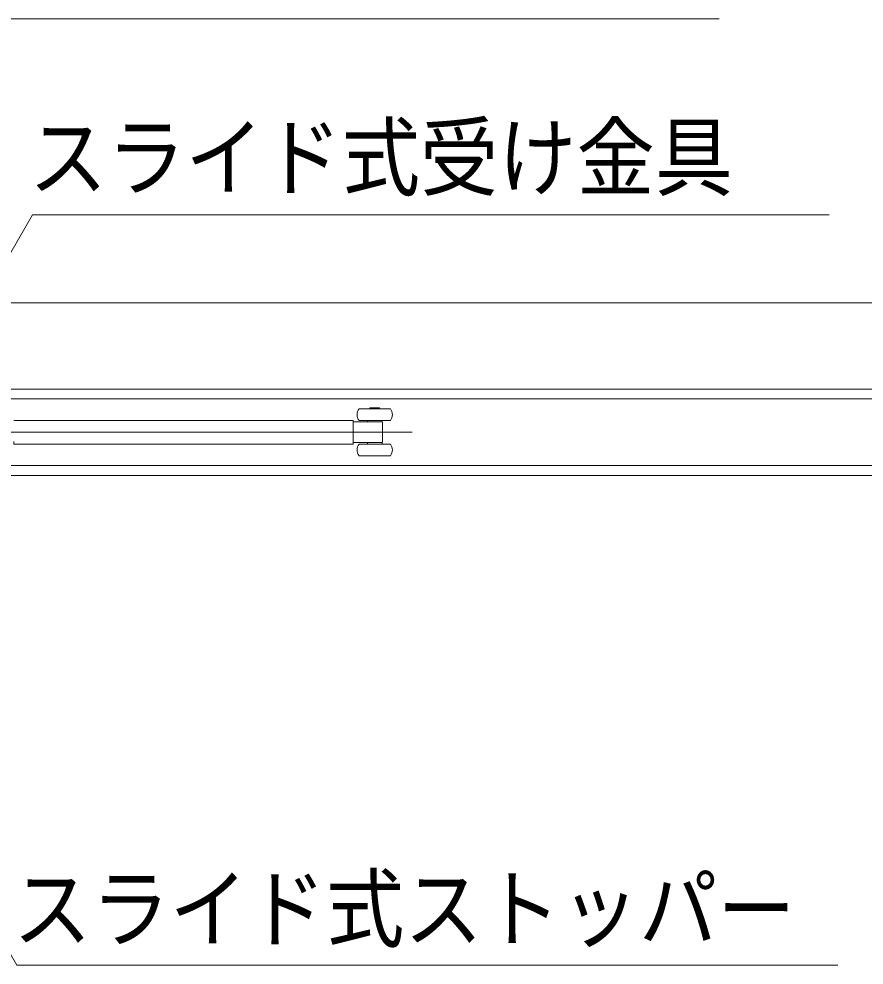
# Model space of a CAD drawing. Units: millimetres, scale not verified. Extents: x -6062 to 6062, y -3045 to 3045.
# Drawn here: x -2891.4 to -2459.8, y 955.8 to 1438.9 of the extents above; entities that cross this region are included whole.
import ezdxf
from ezdxf.enums import TextEntityAlignment as Align

# ---------------------------------------------------------------- set-up
doc = ezdxf.new("R2010")
doc.units = ezdxf.units.MM
doc.header["$LTSCALE"] = 20
doc.layers.add('0-3_2寸法-3', color=7, linetype='Continuous', lineweight=9)
doc.layers.add('0-4_3一般', color=7, linetype='Continuous', lineweight=9)
doc.styles.add('ＭＳ ゴシック', font='')
doc.styles.get('ＭＳ ゴシック').set_extended_font_data('MS Gothic')

# ---------------------------------------------------------------- blocks, each defined once
blk = doc.blocks.new('グループ-7')
at = {"layer": '0-4_3一般'}
for p, q in [((-74140, 25876.9), (21500, 25876.9)), ((-73990, 24996.9), (21350, 24996.9)), ((-73990, 24996.9), (21350, 24996.9)), ((-18558.8, 24796.9), (-18604, 24796.9)), ((-18284, 24796.9), (-18558.8, 24796.9)), ((-18494, 24804.9), (-18494, 24796.9)), ((-18394, 24804.9), (-18494, 24804.9)), ((-18394, 24796.9), (-18394, 24804.9)), ((-18684, 24676.9), (-22130, 24676.9)), ((-18684, 24676.9), (-18664, 24676.9)), ((-18664, 24676.9), (-18664, 24660.2)), ((-18664, 24662.9), (-18444, 24662.9)), ((-18664, 24642.9), (-18664, 24660.2)), ((-18664, 24642.9), (-18664, 24470.9)), ((-18558.8, 24676.9), (-18604, 24676.9)), ((-18284, 24676.9), (-18558.8, 24676.9)), ((-18519, 24676.9), (-18519, 24662.9)), ((-18444, 24662.9), (-18389.9, 24662.9)), ((-18389.9, 24662.9), (-18375.2, 24662.9)), ((-18375.2, 24662.9), (-18369, 24662.9)), ((-18369, 24662.9), (-18369, 24676.9)), ((-18364, 24645.5), (-18364, 24645.3)), ((-18364, 24645.3), (-18364, 24468.4)), ((-18062, 24556.9), (-26182, 24556.9)), ((-18664, 24453.6), (-18664, 24470.9)), ((-18444, 24450.9), (-18664, 24450.9)), ((-18519, 24450.9), (-18519, 24436.9)), ((-18389.9, 24450.9), (-18444, 24450.9)), ((-18369, 24436.9), (-18369, 24450.9)), ((-18364, 24464.9), (-18364, 24465)), ((-18604, 24436.9), (-18284, 24436.9)), ((-18604, 24316.9), (-18284, 24316.9)), ((-73990, 24116.9), (21350, 24116.9))]:
    blk.add_line(p, q, dxfattribs=at)
blk.add_lwpolyline([(-26002, 24216.9), (-26002, 24896.9), (-2638, 24896.9), (-2638, 24216.9)], close=True, dxfattribs=at)
for points in [[(-18364, 24648.9), (-18364, 24649), (-18364, 24649), (-18364, 24649.1), (-18364, 24649.1), (-18364, 24649.2), (-18364, 24649.2), (-18364, 24649.2), (-18364, 24649.2), (-18364, 24649.2), (-18364, 24649.2), (-18364, 24649.2), (-18364, 24649.1), (-18364, 24649.1), (-18364, 24649), (-18364, 24648.9), (-18364, 24648.9), (-18364, 24648.8), (-18364, 24648.7), (-18364, 24648.5), (-18364, 24648.4), (-18364, 24648.3), (-18364, 24648.1), (-18364, 24648), (-18364, 24647.8), (-18364, 24647.7), (-18364, 24647.5), (-18364, 24647.4), (-18364, 24647.2), (-18364, 24647.1), (-18364, 24646.9), (-18364, 24646.7), (-18364, 24646.6), (-18364, 24646.4), (-18364, 24646.3), (-18364, 24646.1), (-18364, 24646), (-18364, 24645.8), (-18364, 24645.7), (-18364, 24645.5)], [(-22130, 24463.9), (-22130, 24436.9), (-18684, 24436.9)], [(-18664, 24453.6), (-18664, 24436.9), (-18684, 24436.9)], [(-18369, 24450.9), (-18375.2, 24450.9), (-18389.9, 24450.9)], [(-18364, 24468.4), (-18364, 24468.3), (-18364, 24468.1), (-18364, 24468), (-18364, 24467.8), (-18364, 24467.7), (-18364, 24467.5), (-18364, 24467.4), (-18364, 24467.2), (-18364, 24467.1), (-18364, 24466.9), (-18364, 24466.8), (-18364, 24466.6), (-18364, 24466.4), (-18364, 24466.3), (-18364, 24466.1), (-18364, 24466), (-18364, 24465.8), (-18364, 24465.7), (-18364, 24465.5), (-18364, 24465.4), (-18364, 24465.3), (-18364, 24465.2), (-18364, 24465.1), (-18364, 24465), (-18364, 24464.9), (-18364, 24464.8), (-18364, 24464.8), (-18364, 24464.7), (-18364, 24464.7), (-18364, 24464.7), (-18364, 24464.6), (-18364, 24464.6), (-18364, 24464.6), (-18364, 24464.7), (-18364, 24464.7), (-18364, 24464.7), (-18364, 24464.8), (-18364, 24464.8), (-18364, 24464.9)]]:
    blk.add_lwpolyline(points, dxfattribs=at)
for centre, radius, start, end in [((-18524, 24736.9), 100, 143.1301, 216.8699), ((-18364, 24736.9), 100, 323.1301, 36.8699), ((-18384, 24649.6), 20, 359.74972, 42.54335), ((-18384, 24464.2), 20, 315.93951, 0.24905), ((-18524, 24376.9), 100, 143.1301, 216.8699), ((-18364, 24376.9), 100, 323.1301, 36.8699)]:
    blk.add_arc(centre, radius, start, end, dxfattribs=at)
blk = doc.blocks.new('グループ-8')
at = {"layer": '0-4_3一般'}
blk.add_blockref('グループ-7', (0, 0), dxfattribs=at)

msp = doc.modelspace()

# ---------------------------------------------------------------- linework, layer by layer
at = {"layer": '0-3_2寸法-3'}
for points in [[(-3049.38, 1271.84), (-2952.95, 1438.86), (-2533.72, 1438.86)], [(-2948.5, 1227.86), (-2884.41, 1338.86), (-2477.53, 1338.86)], [(-3049.5, 1227.84), (-2892.46, 955.84), (-2473.23, 955.84)]]:
    msp.add_lwpolyline(points, dxfattribs=at)

# ---------------------------------------------------------------- block references
at = {"layer": '0-4_3一般', "xscale": 0.05, "yscale": 0.05}
msp.add_blockref('グループ-8', (-1787.5, 0), dxfattribs=at)

# ---------------------------------------------------------------- texts
at = {"layer": '0-3_2寸法-3', "style": 'ＭＳ ゴシック', "width": 0.9}
for s, p in [('スライド式受け金具', (-2886.34, 1342.21)), ('スライド式ストッパー', (-2894.39, 958.61))]:
    msp.add_text(s, height=32.55, dxfattribs=at).set_placement(p, align=Align.BOTTOM_LEFT)

doc.saveas('drawing.dxf')
